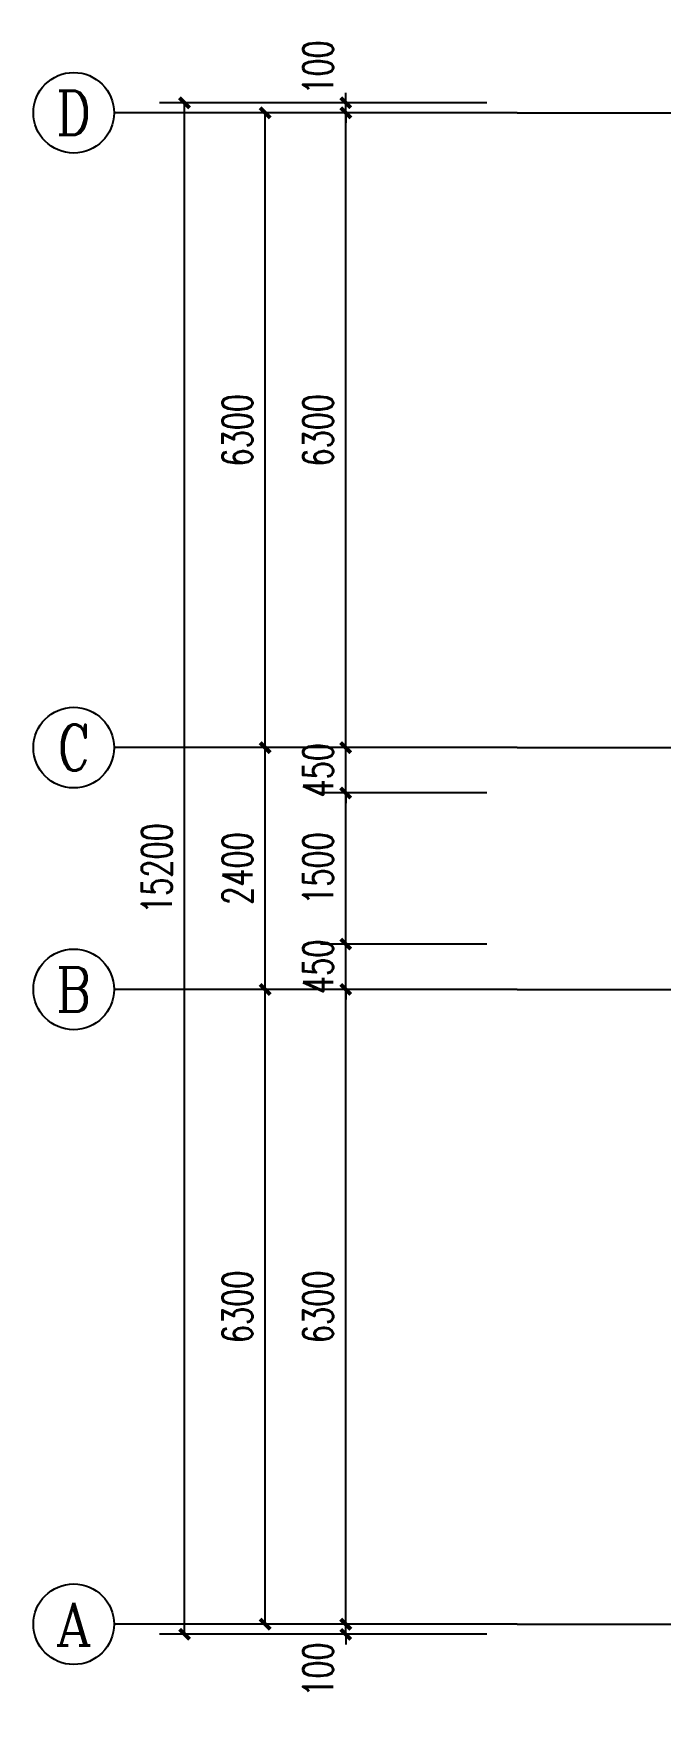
# Model space of a CAD drawing. Extents: x 5904849 to 6011887, y -826029 to -177002.
# Drawn here: x 5916114 to 5922338, y -527848 to -511273 of the extents above; entities that cross this region are included whole.
import ezdxf
from ezdxf.enums import TextEntityAlignment as Align

# ---------------------------------------------------------------- set-up
doc = ezdxf.new("R2010")
doc.units = 0
doc.header["$LTSCALE"] = 1000
doc.header["$MEASUREMENT"] = 0
doc.linetypes.add('DOTE', pattern=[2.42, 2, -0.2, 0.02, -0.2])
doc.layers.get('0').update_dxf_attribs({"linetype": 'CONTINUOUS'})
doc.layers.get('Defpoints').update_dxf_attribs({"linetype": 'CONTINUOUS'})
for name, color, linetype in [('AXIS', 3, 'CONTINUOUS'), ('AXIS_TEXT', 7, 'CONTINUOUS'), ('DOTE', 252, 'CONTINUOUS'), ('PUB_DIM', 3, 'CONTINUOUS')]:
    doc.layers.add(name, color=color, linetype=linetype)
doc.styles.add('_TCH_AXIS', font='COMPLEX', dxfattribs={"bigfont": 'GBCBIG'})
doc.styles.add('_TCH_DIM_T3', font='SIMPLEX', dxfattribs={"width": 0.705882, "bigfont": 'GBCBIG'})
doc.styles.add('COMPLEX', font='COMPLEX')
doc.dimstyles.new('_TCH_ARCH&&100', dxfattribs={"dimtxt": 297.5, "dimasz": 100, "dimexe": 250, "dimexo": 300, "dimgap": 126.25, "dimtad": 1, "dimdec": 0, "dimzin": 0, "dimdsep": 46, "dimtxsty": '_TCH_DIM_T3', "dimblk": 'ARCHTICK', "dimcen": 0.09, "dimclrt": 7, "dimazin": 2, "dimtfac": 1, "dimtdec": 0, "dimtix": 1, "dimtmove": 2, "dimatfit": 3, "dimfxl": 0, "dimtolj": 1, "dimtzin": 0, "dimarcsym": 0})

# ---------------------------------------------------------------- blocks, each defined once
blk = doc.blocks.new('_ArchTick')
at = {"color": 0, "linetype": 'ByBlock', "const_width": 0.4}
blk.add_lwpolyline([(-0.5, -0.5), (0.5, 0.5)], dxfattribs=at)
blk = doc.blocks.new('*D995')
at = {"layer": 'Defpoints', "color": 0}
for p in [(5919214, -511961), (5920914, -511961), (5920914, -512061)]:
    blk.add_point(p, dxfattribs=at)
at = {"layer": 'PUB_DIM', "color": 0, "lineweight": -2}
for p, q in [((5920614, -511961), (5918964, -511961)), ((5919214, -511961), (5919214, -511861)), ((5919214, -512061), (5919214, -511961)), ((5920614, -512061), (5918964, -512061)), ((5919214, -512061), (5919214, -512161))]:
    blk.add_line(p, q, dxfattribs=at)
at = {"layer": 'PUB_DIM', "color": 0, "lineweight": -2, "xscale": 100, "yscale": 100, "zscale": 100}
for p, rotation in [((5919214, -511961), 270), ((5919214, -512061), 90)]:
    blk.add_blockref('_ArchTick', p, dxfattribs=dict(at, rotation=rotation))
at = {"layer": 'PUB_DIM', "color": 7, "insert": (5918939, -511611), "char_height": 297.5, "attachment_point": 5, "rotation": 90, "style": '_TCH_DIM_T3'}
blk.add_mtext('\\A1;100', dxfattribs=at)
blk = doc.blocks.new('*D996')
at = {"layer": 'Defpoints', "color": 0}
for p in [(5919214, -512061), (5920914, -512061), (5920914, -518361)]:
    blk.add_point(p, dxfattribs=at)
at = {"layer": 'PUB_DIM', "color": 0, "lineweight": -2}
for p, q in [((5920614, -512061), (5918964, -512061)), ((5919214, -518361), (5919214, -512061)), ((5920614, -518361), (5918964, -518361))]:
    blk.add_line(p, q, dxfattribs=at)
at = {"layer": 'PUB_DIM', "color": 0, "lineweight": -2, "xscale": 100, "yscale": 100, "zscale": 100}
for p, rotation in [((5919214, -512061), 90), ((5919214, -518361), 270)]:
    blk.add_blockref('_ArchTick', p, dxfattribs=dict(at, rotation=rotation))
at = {"layer": 'PUB_DIM', "color": 7, "insert": (5918939, -515211), "char_height": 297.5, "attachment_point": 5, "rotation": 90, "style": '_TCH_DIM_T3'}
blk.add_mtext('\\A1;6300', dxfattribs=at)
blk = doc.blocks.new('*D997')
at = {"layer": 'Defpoints', "color": 0}
for p in [(5919214, -518361), (5920914, -518361), (5920914, -518811)]:
    blk.add_point(p, dxfattribs=at)
at = {"layer": 'PUB_DIM', "color": 0, "lineweight": -2}
for p, q in [((5919214, -518361), (5919214, -518261)), ((5920614, -518361), (5918964, -518361)), ((5919214, -518811), (5919214, -518361)), ((5920614, -518811), (5918964, -518811)), ((5919214, -518811), (5919214, -518911))]:
    blk.add_line(p, q, dxfattribs=at)
at = {"layer": 'PUB_DIM', "color": 0, "lineweight": -2, "xscale": 100, "yscale": 100, "zscale": 100}
for p, rotation in [((5919214, -518361), 270), ((5919214, -518811), 90)]:
    blk.add_blockref('_ArchTick', p, dxfattribs=dict(at, rotation=rotation))
at = {"layer": 'PUB_DIM', "color": 7, "insert": (5918939, -518586), "char_height": 297.5, "attachment_point": 5, "rotation": 90, "style": '_TCH_DIM_T3'}
blk.add_mtext('\\A1;450', dxfattribs=at)
blk = doc.blocks.new('*D998')
at = {"layer": 'Defpoints', "color": 0}
for p in [(5919214, -518811), (5920914, -518811), (5920914, -520311)]:
    blk.add_point(p, dxfattribs=at)
at = {"layer": 'PUB_DIM', "color": 0, "lineweight": -2}
for p, q in [((5920614, -518811), (5918964, -518811)), ((5919214, -520311), (5919214, -518811)), ((5920614, -520311), (5918964, -520311))]:
    blk.add_line(p, q, dxfattribs=at)
at = {"layer": 'PUB_DIM', "color": 0, "lineweight": -2, "xscale": 100, "yscale": 100, "zscale": 100}
for p, rotation in [((5919214, -518811), 90), ((5919214, -520311), 270)]:
    blk.add_blockref('_ArchTick', p, dxfattribs=dict(at, rotation=rotation))
at = {"layer": 'PUB_DIM', "color": 7, "insert": (5918939, -519561), "char_height": 297.5, "attachment_point": 5, "rotation": 90, "style": '_TCH_DIM_T3'}
blk.add_mtext('\\A1;1500', dxfattribs=at)
blk = doc.blocks.new('*D999')
at = {"layer": 'Defpoints', "color": 0}
for p in [(5919214, -520311), (5920914, -520311), (5920914, -520761)]:
    blk.add_point(p, dxfattribs=at)
at = {"layer": 'PUB_DIM', "color": 0, "lineweight": -2}
for p, q in [((5920614, -520311), (5918964, -520311)), ((5919214, -520311), (5919214, -520211)), ((5919214, -520761), (5919214, -520311)), ((5920614, -520761), (5918964, -520761)), ((5919214, -520761), (5919214, -520861))]:
    blk.add_line(p, q, dxfattribs=at)
at = {"layer": 'PUB_DIM', "color": 0, "lineweight": -2, "xscale": 100, "yscale": 100, "zscale": 100}
for p, rotation in [((5919214, -520311), 270), ((5919214, -520761), 90)]:
    blk.add_blockref('_ArchTick', p, dxfattribs=dict(at, rotation=rotation))
at = {"layer": 'PUB_DIM', "color": 7, "insert": (5918939, -520536), "char_height": 297.5, "attachment_point": 5, "rotation": 90, "style": '_TCH_DIM_T3'}
blk.add_mtext('\\A1;450', dxfattribs=at)
blk = doc.blocks.new('*D1000')
at = {"layer": 'Defpoints', "color": 0}
for p in [(5919214, -520761), (5920914, -520761), (5920914, -527061)]:
    blk.add_point(p, dxfattribs=at)
at = {"layer": 'PUB_DIM', "color": 0, "lineweight": -2}
for p, q in [((5920614, -520761), (5918964, -520761)), ((5919214, -527061), (5919214, -520761)), ((5920614, -527061), (5918964, -527061))]:
    blk.add_line(p, q, dxfattribs=at)
at = {"layer": 'PUB_DIM', "color": 0, "lineweight": -2, "xscale": 100, "yscale": 100, "zscale": 100}
for p, rotation in [((5919214, -520761), 90), ((5919214, -527061), 270)]:
    blk.add_blockref('_ArchTick', p, dxfattribs=dict(at, rotation=rotation))
at = {"layer": 'PUB_DIM', "color": 7, "insert": (5918939, -523911), "char_height": 297.5, "attachment_point": 5, "rotation": 90, "style": '_TCH_DIM_T3'}
blk.add_mtext('\\A1;6300', dxfattribs=at)
blk = doc.blocks.new('*D1001')
at = {"layer": 'Defpoints', "color": 0}
for p in [(5919214, -527061), (5920914, -527061), (5920914, -527161)]:
    blk.add_point(p, dxfattribs=at)
at = {"layer": 'PUB_DIM', "color": 0, "lineweight": -2}
for p, q in [((5920614, -527061), (5918964, -527061)), ((5919214, -527061), (5919214, -526961)), ((5919214, -527161), (5919214, -527061)), ((5920614, -527161), (5918964, -527161)), ((5919214, -527161), (5919214, -527261))]:
    blk.add_line(p, q, dxfattribs=at)
at = {"layer": 'PUB_DIM', "color": 0, "lineweight": -2, "xscale": 100, "yscale": 100, "zscale": 100}
for p, rotation in [((5919214, -527061), 270), ((5919214, -527161), 90)]:
    blk.add_blockref('_ArchTick', p, dxfattribs=dict(at, rotation=rotation))
at = {"layer": 'PUB_DIM', "color": 7, "insert": (5918939, -527511), "char_height": 297.5, "attachment_point": 5, "rotation": 90, "style": '_TCH_DIM_T3'}
blk.add_mtext('\\A1;100', dxfattribs=at)
blk = doc.blocks.new('*D1285')
at = {"layer": 'AXIS', "color": 0, "lineweight": -2}
for p, q in [((5920614, -520761), (5918164, -520761)), ((5918414, -527061), (5918414, -520761)), ((5920614, -527061), (5918164, -527061))]:
    blk.add_line(p, q, dxfattribs=at)
at = {"layer": 'Defpoints', "color": 0}
for p in [(5918414, -520761), (5920914, -520761), (5920914, -527061)]:
    blk.add_point(p, dxfattribs=at)
at = {"layer": 'AXIS', "color": 0, "lineweight": -2, "xscale": 100, "yscale": 100, "zscale": 100}
for p, rotation in [((5918414, -520761), 90), ((5918414, -527061), 270)]:
    blk.add_blockref('_ArchTick', p, dxfattribs=dict(at, rotation=rotation))
at = {"layer": 'AXIS', "color": 7, "insert": (5918139, -523911), "char_height": 297.5, "attachment_point": 5, "rotation": 90, "style": '_TCH_DIM_T3'}
blk.add_mtext('\\A1;6300', dxfattribs=at)
blk = doc.blocks.new('*D1286')
at = {"layer": 'AXIS', "color": 0, "lineweight": -2}
for p, q in [((5920614, -518361), (5918164, -518361)), ((5918414, -520761), (5918414, -518361)), ((5920614, -520761), (5918164, -520761))]:
    blk.add_line(p, q, dxfattribs=at)
at = {"layer": 'Defpoints', "color": 0}
for p in [(5918414, -518361), (5920914, -518361), (5920914, -520761)]:
    blk.add_point(p, dxfattribs=at)
at = {"layer": 'AXIS', "color": 0, "lineweight": -2, "xscale": 100, "yscale": 100, "zscale": 100}
for p, rotation in [((5918414, -518361), 90), ((5918414, -520761), 270)]:
    blk.add_blockref('_ArchTick', p, dxfattribs=dict(at, rotation=rotation))
at = {"layer": 'AXIS', "color": 7, "insert": (5918139, -519561), "char_height": 297.5, "attachment_point": 5, "rotation": 90, "style": '_TCH_DIM_T3'}
blk.add_mtext('\\A1;2400', dxfattribs=at)
blk = doc.blocks.new('*D1287')
at = {"layer": 'AXIS', "color": 0, "lineweight": -2}
for p, q in [((5920614, -512061), (5918164, -512061)), ((5918414, -518361), (5918414, -512061)), ((5920614, -518361), (5918164, -518361))]:
    blk.add_line(p, q, dxfattribs=at)
at = {"layer": 'Defpoints', "color": 0}
for p in [(5918414, -512061), (5920914, -512061), (5920914, -518361)]:
    blk.add_point(p, dxfattribs=at)
at = {"layer": 'AXIS', "color": 0, "lineweight": -2, "xscale": 100, "yscale": 100, "zscale": 100}
for p, rotation in [((5918414, -512061), 90), ((5918414, -518361), 270)]:
    blk.add_blockref('_ArchTick', p, dxfattribs=dict(at, rotation=rotation))
at = {"layer": 'AXIS', "color": 7, "insert": (5918139, -515211), "char_height": 297.5, "attachment_point": 5, "rotation": 90, "style": '_TCH_DIM_T3'}
blk.add_mtext('\\A1;6300', dxfattribs=at)
blk = doc.blocks.new('*D1288')
at = {"layer": 'AXIS', "color": 0, "lineweight": -2}
for p, q in [((5920614, -511961), (5917364, -511961)), ((5917614, -527161), (5917614, -511961)), ((5920614, -527161), (5917364, -527161))]:
    blk.add_line(p, q, dxfattribs=at)
at = {"layer": 'Defpoints', "color": 0}
for p in [(5917614, -511961), (5920914, -511961), (5920914, -527161)]:
    blk.add_point(p, dxfattribs=at)
at = {"layer": 'AXIS', "color": 0, "lineweight": -2, "xscale": 100, "yscale": 100, "zscale": 100}
for p, rotation in [((5917614, -511961), 90), ((5917614, -527161), 270)]:
    blk.add_blockref('_ArchTick', p, dxfattribs=dict(at, rotation=rotation))
at = {"layer": 'AXIS', "color": 7, "insert": (5917339, -519561), "char_height": 297.5, "attachment_point": 5, "rotation": 90, "style": '_TCH_DIM_T3'}
blk.add_mtext('\\A1;15200', dxfattribs=at)
blk = doc.blocks.new('_AXISO')
blk.add_circle((0, 0), 0.5)
at = {"layer": 'AXIS_TEXT', "style": 'COMPLEX', "width": 1.041667}
blk.add_attdef('A', text='', height=0.56, dxfattribs=at).set_placement((-0.25, -0.28), (0.25, -0.28), align=Align.FIT)

msp = doc.modelspace()

# ---------------------------------------------------------------- linework, layer by layer
at = {"layer": 'AXIS', "color": 0}
for p, q in [((5920914.3, -512060.5), (5916914.3, -512060.5)), ((5920914.3, -518360.5), (5916914.3, -518360.5)), ((5920914.3, -520760.5), (5916914.3, -520760.5)), ((5920914.3, -527060.5), (5916914.3, -527060.5))]:
    msp.add_line(p, q, dxfattribs=at)
at = {"layer": 'DOTE', "linetype": 'DOTE'}
for p, q in [((5920914.3, -512060.5), (5947914.3, -512060.5)), ((5920914.3, -518360.5), (5947914.3, -518360.5)), ((5920914.3, -520760.5), (5947914.3, -520760.5)), ((5920914.3, -527060.5), (5947914.3, -527060.5))]:
    msp.add_line(p, q, dxfattribs=at)

# ---------------------------------------------------------------- block references
at = {"layer": 'AXIS', "color": 0}
ref = msp.add_blockref('_AXISO', (5916514.3, -512060.5), dxfattribs=dict(at, xscale=800, yscale=800, zscale=800))
ref.add_attrib('A', 'D', dxfattribs={"layer": 'AXIS_TEXT', "color": 0, "height": 435.3, "style": '_TCH_AXIS'}).set_placement((5916338.1, -512278.1), (5916690.5, -512278.1), align=Align.FIT)
ref = msp.add_blockref('_AXISO', (5916514.3, -518360.5), dxfattribs=dict(at, xscale=800, yscale=800, zscale=800))
ref.add_attrib('A', 'C', dxfattribs={"layer": 'AXIS_TEXT', "color": 0, "height": 455.7, "style": '_TCH_AXIS'}).set_placement((5916351.6, -518588.4), (5916677, -518588.4), align=Align.FIT)
ref = msp.add_blockref('_AXISO', (5916514.3, -520760.5), dxfattribs=dict(at, xscale=800, yscale=800, zscale=800))
ref.add_attrib('A', 'B', dxfattribs={"layer": 'AXIS_TEXT', "color": 0, "height": 435.3, "style": '_TCH_AXIS'}).set_placement((5916338.1, -520978.1), (5916690.5, -520978.1), align=Align.FIT)
ref = msp.add_blockref('_AXISO', (5916514.3, -527060.5), dxfattribs=dict(at, xscale=800, yscale=800, zscale=800))
ref.add_attrib('A', 'A', dxfattribs={"layer": 'AXIS_TEXT', "color": 0, "height": 425.2, "style": '_TCH_AXIS'}).set_placement((5916332.1, -527273.1), (5916696.5, -527273.1), align=Align.FIT)

# ---------------------------------------------------------------- dimensions: what is measured, and where the dimension line sits
for p1, p2, distance, picture, middle in [((5920914.3, -527160.5), (5920914.3, -511960.5), 3300, '*D1288', (5917339.3, -519560.5)), ((5920914.3, -518360.5), (5920914.3, -512060.5), 2500, '*D1287', (5918139.3, -515210.5)), ((5920914.3, -520760.5), (5920914.3, -518360.5), 2500, '*D1286', (5918139.3, -519560.5)), ((5920914.3, -527060.5), (5920914.3, -520760.5), 2500, '*D1285', (5918139.3, -523910.5))]:
    dim = msp.add_aligned_dim(p1=p1, p2=p2, distance=distance, dimstyle='_TCH_ARCH&&100', dxfattribs=at)
    dim.commit()
    dim.dimension.update_dxf_attribs({"geometry": picture, "text_midpoint": middle})
at = {"layer": 'PUB_DIM', "color": 0}
for base, p1, p2, picture, middle in [((5919214.3, -511960.5), (5920914.3, -512060.5), (5920914.3, -511960.5), '*D995', (5918939.3, -511610.5)), ((5919214.3, -527060.5), (5920914.3, -527160.5), (5920914.3, -527060.5), '*D1001', (5918939.3, -527510.5))]:
    dim = msp.add_linear_dim(base=base, p1=p1, p2=p2, angle=90, dimstyle='_TCH_ARCH&&100', dxfattribs=at)
    dim.commit()
    dim.dimension.update_dxf_attribs({"geometry": picture, "text_midpoint": middle, "dimtype": 129})
for p1, p2, picture, middle in [((5920914.3, -518360.5), (5920914.3, -512060.5), '*D996', (5918939.3, -515210.5)), ((5920914.3, -518810.5), (5920914.3, -518360.5), '*D997', (5918939.3, -518585.5)), ((5920914.3, -520310.5), (5920914.3, -518810.5), '*D998', (5918939.3, -519560.5)), ((5920914.3, -520760.5), (5920914.3, -520310.5), '*D999', (5918939.3, -520535.5)), ((5920914.3, -527060.5), (5920914.3, -520760.5), '*D1000', (5918939.3, -523910.5))]:
    dim = msp.add_aligned_dim(p1=p1, p2=p2, distance=1700, dimstyle='_TCH_ARCH&&100', dxfattribs=at)
    dim.commit()
    dim.dimension.update_dxf_attribs({"geometry": picture, "text_midpoint": middle})

doc.saveas('drawing.dxf')
